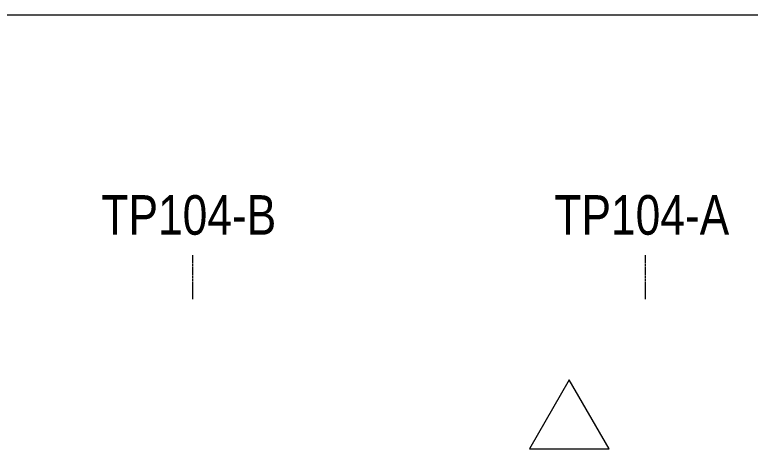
# Model space of a CAD drawing. Header units: inches. Extents: x 209270 to 234360, y -180214 to -150194.
# Drawn here: x 224333 to 229205, y -153081 to -150194 of the extents above; entities that cross this region are included whole.
import ezdxf
from ezdxf.enums import TextEntityAlignment as Align

# ---------------------------------------------------------------- set-up
doc = ezdxf.new("R2010")
doc.units = ezdxf.units.IN
doc.header["$LTSCALE"] = 10
doc.header["$MEASUREMENT"] = 0
doc.linetypes.add('CENTER', pattern=[2, 1.25, -0.25, 0.25, -0.25])
for name, color, linetype, lineweight in [('AM_VIEWS', 1, 'Continuous', 0), ('CEN', 1, 'CENTER', 9), ('REV-F', 1, 'Continuous', 9), ('TEXT', 1, 'Continuous', 13)]:
    doc.layers.add(name, color=color, linetype=linetype, lineweight=lineweight)
doc.styles.add('TEXT_350', font='arial.ttf', dxfattribs={"width": 0.8, "height": 3.5})

# ---------------------------------------------------------------- blocks, each defined once
blk = doc.blocks.new('A$Cdd6af47b')
at = {"layer": 'REV-F'}
blk.add_lwpolyline([(-263.9, 457), (-527.7, 0), (0, 0)], close=True, dxfattribs=at)

msp = doc.modelspace()

# ---------------------------------------------------------------- linework, layer by layer
at = {"layer": 'AM_VIEWS'}
msp.add_lwpolyline([(209270.3, -150194), (234359.8, -150194), (234359.8, -180214.3), (209270.3, -180214.3)], close=True, dxfattribs=at)
at = {"layer": 'CEN'}
for p, q in [((225511.9, -152078.7), (225511.9, -151787.7)), ((228511.9, -152078.7), (228511.9, -151787.7))]:
    msp.add_line(p, q, dxfattribs=at)

# ---------------------------------------------------------------- block references
at = {"layer": 'REV-F'}
msp.add_blockref('A$Cdd6af47b', (228269.8, -153070.4), dxfattribs=at)

# ---------------------------------------------------------------- texts
at = {"layer": 'TEXT', "style": 'TEXT_350', "width": 0.8}
for s, p in [('TP104-B', (225486.5, -151521, 0)), ('TP104-A', (228486.5, -151521, 0))]:
    msp.add_text(s, height=262.5, dxfattribs=at).set_placement(p, align=Align.MIDDLE)

doc.saveas('drawing.dxf')
